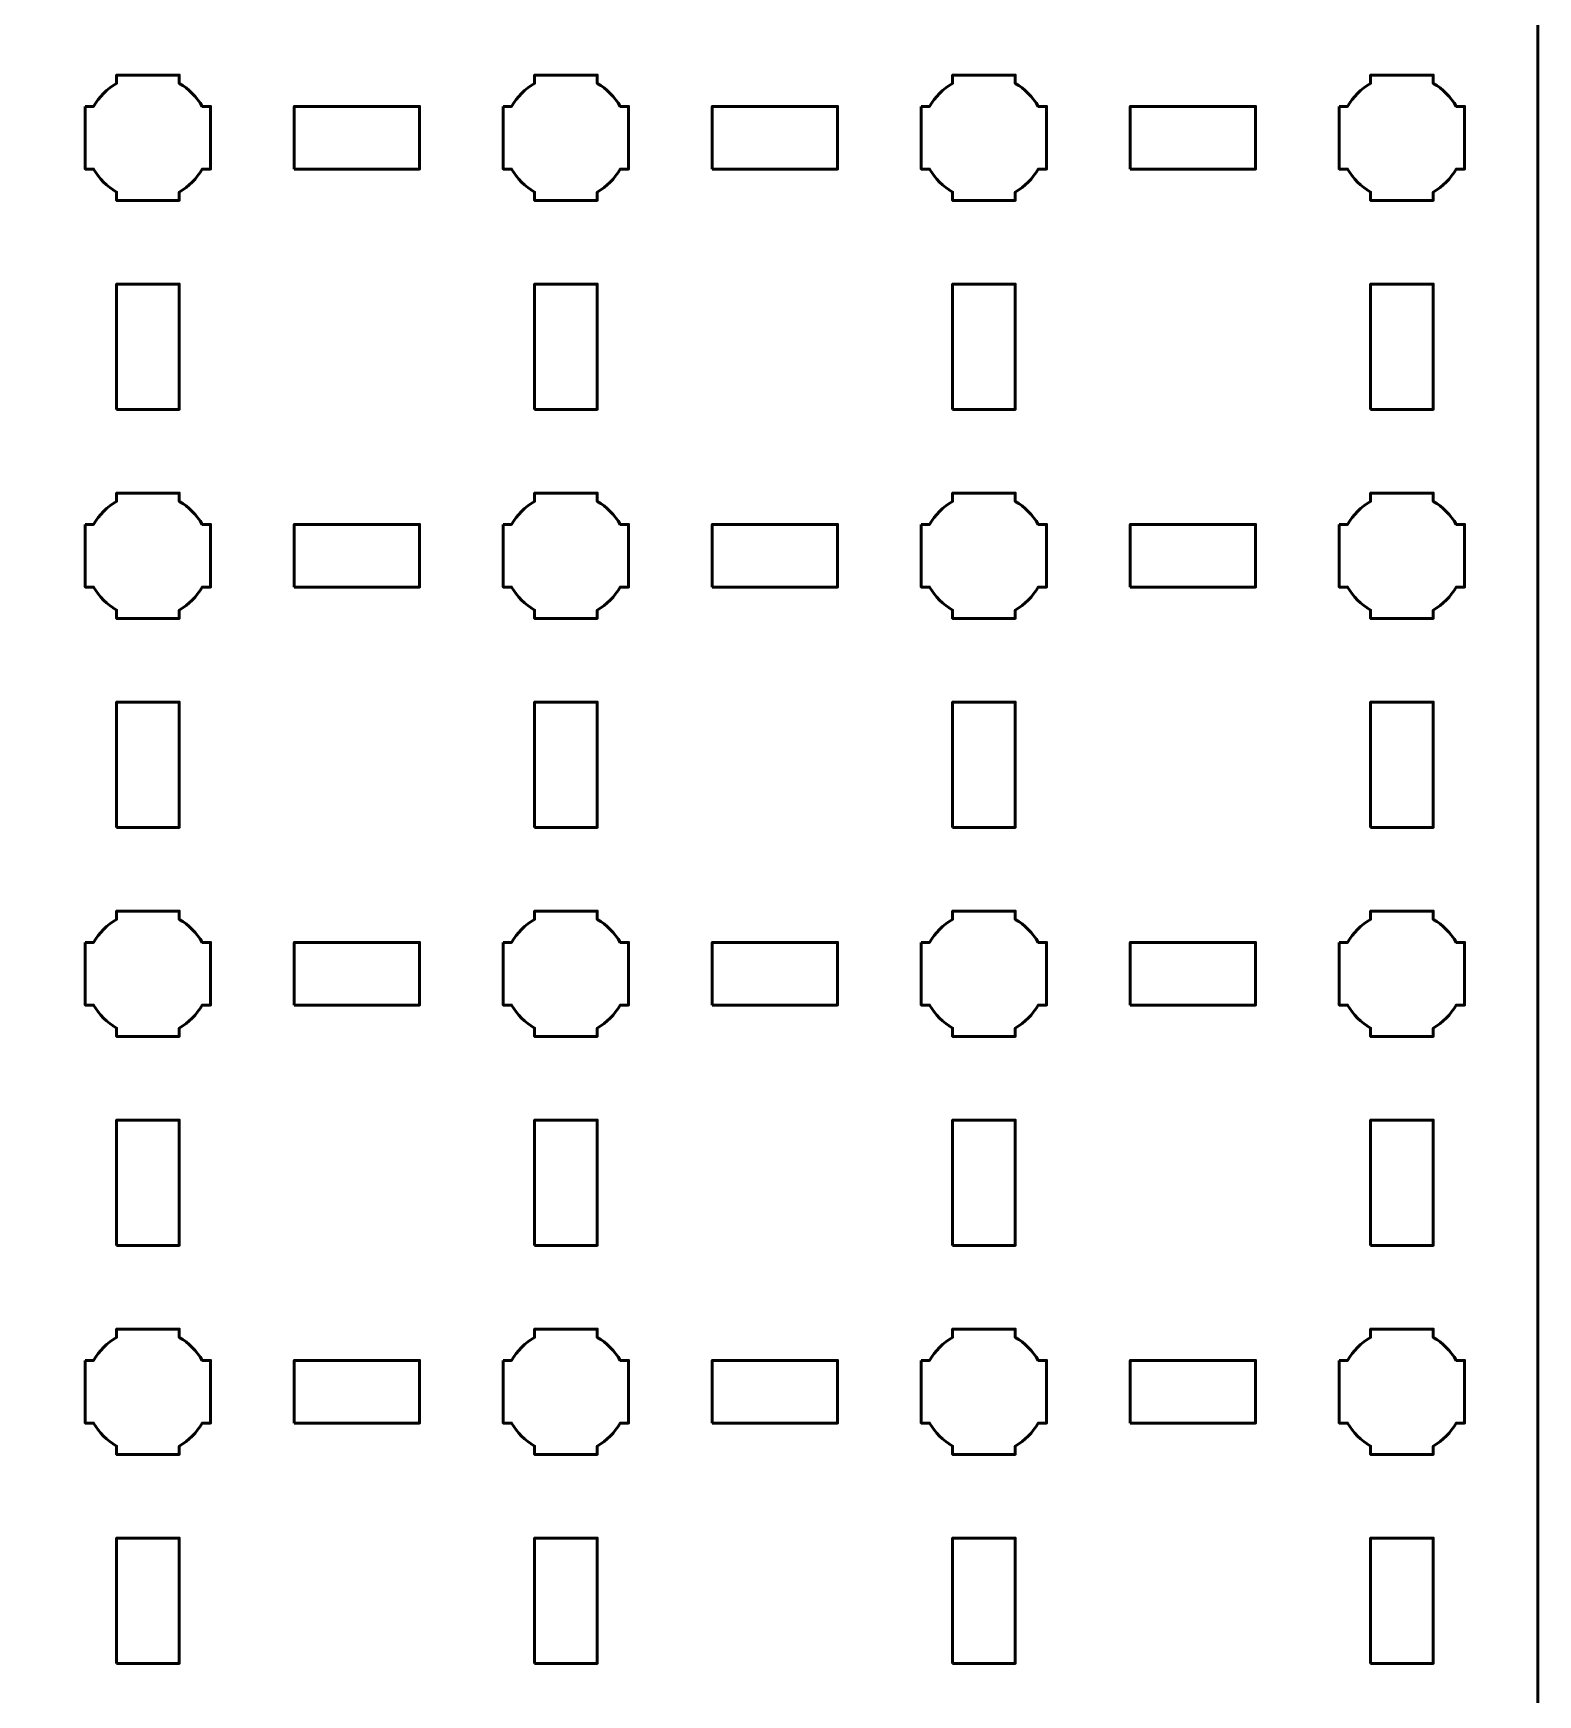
# Model space of a CAD drawing. Header units: centimetres. Extents: x -40.1 to 19.1, y -44.5 to 14.8.
# Drawn here: x 11.95 to 19.15, y -7.3 to 0.65 of the extents above; entities that cross this region are included whole.
import ezdxf

# ---------------------------------------------------------------- set-up
doc = ezdxf.new("R2010")
doc.units = ezdxf.units.CM
doc.header["$MEASUREMENT"] = 0
doc.layers.add('Layer 1', color=7, linetype='Continuous')

msp = doc.modelspace()

# ---------------------------------------------------------------- linework, layer by layer
at = {"layer": 'Layer 1', "lineweight": 53}
for points in [[(13.2, 0), (13.8, 0), (13.8, 0.3), (13.2, 0.3), (13.2, 0)], [(15.2, 0), (15.8, 0), (15.8, 0.3), (15.2, 0.3), (15.2, 0)], [(17.2, 0), (17.8, 0), (17.8, 0.3), (17.2, 0.3), (17.2, 0)], [(12.35, -1.15), (12.65, -1.15), (12.65, -0.55), (12.35, -0.55), (12.35, -1.15)], [(14.35, -1.15), (14.65, -1.15), (14.65, -0.55), (14.35, -0.55), (14.35, -1.15)], [(16.35, -1.15), (16.65, -1.15), (16.65, -0.55), (16.35, -0.55), (16.35, -1.15)], [(18.35, -1.15), (18.65, -1.15), (18.65, -0.55), (18.35, -0.55), (18.35, -1.15)], [(13.2, -2), (13.8, -2), (13.8, -1.7), (13.2, -1.7), (13.2, -2)], [(15.2, -2), (15.8, -2), (15.8, -1.7), (15.2, -1.7), (15.2, -2)], [(17.2, -2), (17.8, -2), (17.8, -1.7), (17.2, -1.7), (17.2, -2)], [(12.35, -3.15), (12.65, -3.15), (12.65, -2.55), (12.35, -2.55), (12.35, -3.15)], [(14.35, -3.15), (14.65, -3.15), (14.65, -2.55), (14.35, -2.55), (14.35, -3.15)], [(16.35, -3.15), (16.65, -3.15), (16.65, -2.55), (16.35, -2.55), (16.35, -3.15)], [(18.35, -3.15), (18.65, -3.15), (18.65, -2.55), (18.35, -2.55), (18.35, -3.15)], [(13.2, -4), (13.8, -4), (13.8, -3.7), (13.2, -3.7), (13.2, -4)], [(15.2, -4), (15.8, -4), (15.8, -3.7), (15.2, -3.7), (15.2, -4)], [(17.2, -4), (17.8, -4), (17.8, -3.7), (17.2, -3.7), (17.2, -4)], [(12.35, -5.15), (12.65, -5.15), (12.65, -4.55), (12.35, -4.55), (12.35, -5.15)], [(14.35, -5.15), (14.65, -5.15), (14.65, -4.55), (14.35, -4.55), (14.35, -5.15)], [(16.35, -5.15), (16.65, -5.15), (16.65, -4.55), (16.35, -4.55), (16.35, -5.15)], [(18.35, -5.15), (18.65, -5.15), (18.65, -4.55), (18.35, -4.55), (18.35, -5.15)], [(13.2, -6), (13.8, -6), (13.8, -5.7), (13.2, -5.7), (13.2, -6)], [(15.2, -6), (15.8, -6), (15.8, -5.7), (15.2, -5.7), (15.2, -6)], [(17.2, -6), (17.8, -6), (17.8, -5.7), (17.2, -5.7), (17.2, -6)], [(12.35, -7.15), (12.65, -7.15), (12.65, -6.55), (12.35, -6.55), (12.35, -7.15)], [(14.35, -7.15), (14.65, -7.15), (14.65, -6.55), (14.35, -6.55), (14.35, -7.15)], [(16.35, -7.15), (16.65, -7.15), (16.65, -6.55), (16.35, -6.55), (16.35, -7.15)], [(18.35, -7.15), (18.65, -7.15), (18.65, -6.55), (18.35, -6.55), (18.35, -7.15)]]:
    msp.add_lwpolyline(points, close=True, dxfattribs=at)
for points, knots in [([(-40.15, -44), (-40.15, -44), (-40.15, 14.3), (-40.15, 14.3), (-40.15, 14.3), (-40.15, 14.57609), (-39.92609, 14.8), (-39.65, 14.8), (-39.65, 14.8), (-39.65, 14.8), (18.65, 14.8), (18.65, 14.8), (18.65, 14.8), (18.92609, 14.8), (19.15, 14.57609), (19.15, 14.3), (19.15, 14.3), (19.15, 14.3), (19.15, -44), (19.15, -44), (19.15, -44), (19.15, -44.27609), (18.92609, -44.5), (18.65, -44.5), (18.65, -44.5), (18.65, -44.5), (-39.65, -44.5), (-39.65, -44.5), (-39.65, -44.5), (-39.92609, -44.5), (-40.15, -44.27609), (-40.15, -44)], [0, 0, 0, 0, 0.125, 0.125, 0.125, 0.125, 0.25, 0.25, 0.25, 0.25, 0.375, 0.375, 0.375, 0.375, 0.5, 0.5, 0.5, 0.5, 0.625, 0.625, 0.625, 0.625, 0.75, 0.75, 0.75, 0.75, 0.875, 0.875, 0.875, 0.875, 1, 1, 1, 1]), ([(12.2, 0.3), (12.2, 0.3), (12.24015, 0.3), (12.24015, 0.3), (12.24015, 0.3), (12.2665, 0.34553), (12.30447, 0.3835), (12.35, 0.40985), (12.35, 0.40985), (12.35, 0.40985), (12.35, 0.45), (12.35, 0.45), (12.35, 0.45), (12.35, 0.45), (12.5, 0.45), (12.5, 0.45), (12.5, 0.45), (12.5, 0.45), (12.65, 0.45), (12.65, 0.45), (12.65, 0.45), (12.65, 0.45), (12.65, 0.40985), (12.65, 0.40985), (12.65, 0.40985), (12.69553, 0.3835), (12.7335, 0.34553), (12.75985, 0.3), (12.75985, 0.3), (12.75985, 0.3), (12.8, 0.3), (12.8, 0.3), (12.8, 0.3), (12.8, 0.3), (12.8, 0.15), (12.8, 0.15), (12.8, 0.15), (12.8, 0.15), (12.8, 0), (12.8, 0), (12.8, 0), (12.8, 0), (12.75985, 0), (12.75985, 0), (12.75985, 0), (12.7335, -0.04553), (12.69553, -0.0835), (12.65, -0.10985), (12.65, -0.10985), (12.65, -0.10985), (12.65, -0.15), (12.65, -0.15), (12.65, -0.15), (12.65, -0.15), (12.5, -0.15), (12.5, -0.15), (12.5, -0.15), (12.5, -0.15), (12.35, -0.15), (12.35, -0.15), (12.35, -0.15), (12.35, -0.15), (12.35, -0.10985), (12.35, -0.10985), (12.35, -0.10985), (12.30447, -0.0835), (12.2665, -0.04553), (12.24015, 0), (12.24015, 0), (12.24015, 0), (12.2, 0), (12.2, 0), (12.2, 0), (12.2, 0), (12.2, 0.15), (12.2, 0.15), (12.2, 0.15), (12.2, 0.15), (12.2, 0.3), (12.2, 0.3)], [0, 0, 0, 0, 0.05, 0.05, 0.05, 0.05, 0.1, 0.1, 0.1, 0.1, 0.15, 0.15, 0.15, 0.15, 0.2, 0.2, 0.2, 0.2, 0.25, 0.25, 0.25, 0.25, 0.3, 0.3, 0.3, 0.3, 0.35, 0.35, 0.35, 0.35, 0.4, 0.4, 0.4, 0.4, 0.45, 0.45, 0.45, 0.45, 0.5, 0.5, 0.5, 0.5, 0.55, 0.55, 0.55, 0.55, 0.6, 0.6, 0.6, 0.6, 0.65, 0.65, 0.65, 0.65, 0.7, 0.7, 0.7, 0.7, 0.75, 0.75, 0.75, 0.75, 0.8, 0.8, 0.8, 0.8, 0.85, 0.85, 0.85, 0.85, 0.9, 0.9, 0.9, 0.9, 0.95, 0.95, 0.95, 0.95, 1, 1, 1, 1]), ([(14.2, 0.3), (14.2, 0.3), (14.24015, 0.3), (14.24015, 0.3), (14.24015, 0.3), (14.2665, 0.34553), (14.30447, 0.3835), (14.35, 0.40985), (14.35, 0.40985), (14.35, 0.40985), (14.35, 0.45), (14.35, 0.45), (14.35, 0.45), (14.35, 0.45), (14.5, 0.45), (14.5, 0.45), (14.5, 0.45), (14.5, 0.45), (14.65, 0.45), (14.65, 0.45), (14.65, 0.45), (14.65, 0.45), (14.65, 0.40985), (14.65, 0.40985), (14.65, 0.40985), (14.69553, 0.3835), (14.7335, 0.34553), (14.75985, 0.3), (14.75985, 0.3), (14.75985, 0.3), (14.8, 0.3), (14.8, 0.3), (14.8, 0.3), (14.8, 0.3), (14.8, 0.15), (14.8, 0.15), (14.8, 0.15), (14.8, 0.15), (14.8, 0), (14.8, 0), (14.8, 0), (14.8, 0), (14.75985, 0), (14.75985, 0), (14.75985, 0), (14.7335, -0.04553), (14.69553, -0.0835), (14.65, -0.10985), (14.65, -0.10985), (14.65, -0.10985), (14.65, -0.15), (14.65, -0.15), (14.65, -0.15), (14.65, -0.15), (14.5, -0.15), (14.5, -0.15), (14.5, -0.15), (14.5, -0.15), (14.35, -0.15), (14.35, -0.15), (14.35, -0.15), (14.35, -0.15), (14.35, -0.10985), (14.35, -0.10985), (14.35, -0.10985), (14.30447, -0.0835), (14.2665, -0.04553), (14.24015, 0), (14.24015, 0), (14.24015, 0), (14.2, 0), (14.2, 0), (14.2, 0), (14.2, 0), (14.2, 0.15), (14.2, 0.15), (14.2, 0.15), (14.2, 0.15), (14.2, 0.3), (14.2, 0.3)], [0, 0, 0, 0, 0.05, 0.05, 0.05, 0.05, 0.1, 0.1, 0.1, 0.1, 0.15, 0.15, 0.15, 0.15, 0.2, 0.2, 0.2, 0.2, 0.25, 0.25, 0.25, 0.25, 0.3, 0.3, 0.3, 0.3, 0.35, 0.35, 0.35, 0.35, 0.4, 0.4, 0.4, 0.4, 0.45, 0.45, 0.45, 0.45, 0.5, 0.5, 0.5, 0.5, 0.55, 0.55, 0.55, 0.55, 0.6, 0.6, 0.6, 0.6, 0.65, 0.65, 0.65, 0.65, 0.7, 0.7, 0.7, 0.7, 0.75, 0.75, 0.75, 0.75, 0.8, 0.8, 0.8, 0.8, 0.85, 0.85, 0.85, 0.85, 0.9, 0.9, 0.9, 0.9, 0.95, 0.95, 0.95, 0.95, 1, 1, 1, 1]), ([(16.2, 0.3), (16.2, 0.3), (16.24015, 0.3), (16.24015, 0.3), (16.24015, 0.3), (16.2665, 0.34553), (16.30447, 0.3835), (16.35, 0.40985), (16.35, 0.40985), (16.35, 0.40985), (16.35, 0.45), (16.35, 0.45), (16.35, 0.45), (16.35, 0.45), (16.5, 0.45), (16.5, 0.45), (16.5, 0.45), (16.5, 0.45), (16.65, 0.45), (16.65, 0.45), (16.65, 0.45), (16.65, 0.45), (16.65, 0.40985), (16.65, 0.40985), (16.65, 0.40985), (16.69553, 0.3835), (16.7335, 0.34553), (16.75985, 0.3), (16.75985, 0.3), (16.75985, 0.3), (16.8, 0.3), (16.8, 0.3), (16.8, 0.3), (16.8, 0.3), (16.8, 0.15), (16.8, 0.15), (16.8, 0.15), (16.8, 0.15), (16.8, 0), (16.8, 0), (16.8, 0), (16.8, 0), (16.75985, 0), (16.75985, 0), (16.75985, 0), (16.7335, -0.04553), (16.69553, -0.0835), (16.65, -0.10985), (16.65, -0.10985), (16.65, -0.10985), (16.65, -0.15), (16.65, -0.15), (16.65, -0.15), (16.65, -0.15), (16.5, -0.15), (16.5, -0.15), (16.5, -0.15), (16.5, -0.15), (16.35, -0.15), (16.35, -0.15), (16.35, -0.15), (16.35, -0.15), (16.35, -0.10985), (16.35, -0.10985), (16.35, -0.10985), (16.30447, -0.0835), (16.2665, -0.04553), (16.24015, 0), (16.24015, 0), (16.24015, 0), (16.2, 0), (16.2, 0), (16.2, 0), (16.2, 0), (16.2, 0.15), (16.2, 0.15), (16.2, 0.15), (16.2, 0.15), (16.2, 0.3), (16.2, 0.3)], [0, 0, 0, 0, 0.05, 0.05, 0.05, 0.05, 0.1, 0.1, 0.1, 0.1, 0.15, 0.15, 0.15, 0.15, 0.2, 0.2, 0.2, 0.2, 0.25, 0.25, 0.25, 0.25, 0.3, 0.3, 0.3, 0.3, 0.35, 0.35, 0.35, 0.35, 0.4, 0.4, 0.4, 0.4, 0.45, 0.45, 0.45, 0.45, 0.5, 0.5, 0.5, 0.5, 0.55, 0.55, 0.55, 0.55, 0.6, 0.6, 0.6, 0.6, 0.65, 0.65, 0.65, 0.65, 0.7, 0.7, 0.7, 0.7, 0.75, 0.75, 0.75, 0.75, 0.8, 0.8, 0.8, 0.8, 0.85, 0.85, 0.85, 0.85, 0.9, 0.9, 0.9, 0.9, 0.95, 0.95, 0.95, 0.95, 1, 1, 1, 1]), ([(18.2, 0.3), (18.2, 0.3), (18.24015, 0.3), (18.24015, 0.3), (18.24015, 0.3), (18.2665, 0.34553), (18.30447, 0.3835), (18.35, 0.40985), (18.35, 0.40985), (18.35, 0.40985), (18.35, 0.45), (18.35, 0.45), (18.35, 0.45), (18.35, 0.45), (18.5, 0.45), (18.5, 0.45), (18.5, 0.45), (18.5, 0.45), (18.65, 0.45), (18.65, 0.45), (18.65, 0.45), (18.65, 0.45), (18.65, 0.40985), (18.65, 0.40985), (18.65, 0.40985), (18.69553, 0.3835), (18.7335, 0.34553), (18.75985, 0.3), (18.75985, 0.3), (18.75985, 0.3), (18.8, 0.3), (18.8, 0.3), (18.8, 0.3), (18.8, 0.3), (18.8, 0.15), (18.8, 0.15), (18.8, 0.15), (18.8, 0.15), (18.8, 0), (18.8, 0), (18.8, 0), (18.8, 0), (18.75985, 0), (18.75985, 0), (18.75985, 0), (18.7335, -0.04553), (18.69553, -0.0835), (18.65, -0.10985), (18.65, -0.10985), (18.65, -0.10985), (18.65, -0.15), (18.65, -0.15), (18.65, -0.15), (18.65, -0.15), (18.5, -0.15), (18.5, -0.15), (18.5, -0.15), (18.5, -0.15), (18.35, -0.15), (18.35, -0.15), (18.35, -0.15), (18.35, -0.15), (18.35, -0.10985), (18.35, -0.10985), (18.35, -0.10985), (18.30447, -0.0835), (18.2665, -0.04553), (18.24015, 0), (18.24015, 0), (18.24015, 0), (18.2, 0), (18.2, 0), (18.2, 0), (18.2, 0), (18.2, 0.15), (18.2, 0.15), (18.2, 0.15), (18.2, 0.15), (18.2, 0.3), (18.2, 0.3)], [0, 0, 0, 0, 0.05, 0.05, 0.05, 0.05, 0.1, 0.1, 0.1, 0.1, 0.15, 0.15, 0.15, 0.15, 0.2, 0.2, 0.2, 0.2, 0.25, 0.25, 0.25, 0.25, 0.3, 0.3, 0.3, 0.3, 0.35, 0.35, 0.35, 0.35, 0.4, 0.4, 0.4, 0.4, 0.45, 0.45, 0.45, 0.45, 0.5, 0.5, 0.5, 0.5, 0.55, 0.55, 0.55, 0.55, 0.6, 0.6, 0.6, 0.6, 0.65, 0.65, 0.65, 0.65, 0.7, 0.7, 0.7, 0.7, 0.75, 0.75, 0.75, 0.75, 0.8, 0.8, 0.8, 0.8, 0.85, 0.85, 0.85, 0.85, 0.9, 0.9, 0.9, 0.9, 0.95, 0.95, 0.95, 0.95, 1, 1, 1, 1]), ([(12.2, -1.7), (12.2, -1.7), (12.24015, -1.7), (12.24015, -1.7), (12.24015, -1.7), (12.2665, -1.65447), (12.30447, -1.6165), (12.35, -1.59015), (12.35, -1.59015), (12.35, -1.59015), (12.35, -1.55), (12.35, -1.55), (12.35, -1.55), (12.35, -1.55), (12.5, -1.55), (12.5, -1.55), (12.5, -1.55), (12.5, -1.55), (12.65, -1.55), (12.65, -1.55), (12.65, -1.55), (12.65, -1.55), (12.65, -1.59015), (12.65, -1.59015), (12.65, -1.59015), (12.69553, -1.6165), (12.7335, -1.65447), (12.75985, -1.7), (12.75985, -1.7), (12.75985, -1.7), (12.8, -1.7), (12.8, -1.7), (12.8, -1.7), (12.8, -1.7), (12.8, -1.85), (12.8, -1.85), (12.8, -1.85), (12.8, -1.85), (12.8, -2), (12.8, -2), (12.8, -2), (12.8, -2), (12.75985, -2), (12.75985, -2), (12.75985, -2), (12.7335, -2.04553), (12.69553, -2.0835), (12.65, -2.10985), (12.65, -2.10985), (12.65, -2.10985), (12.65, -2.15), (12.65, -2.15), (12.65, -2.15), (12.65, -2.15), (12.5, -2.15), (12.5, -2.15), (12.5, -2.15), (12.5, -2.15), (12.35, -2.15), (12.35, -2.15), (12.35, -2.15), (12.35, -2.15), (12.35, -2.10985), (12.35, -2.10985), (12.35, -2.10985), (12.30447, -2.0835), (12.2665, -2.04553), (12.24015, -2), (12.24015, -2), (12.24015, -2), (12.2, -2), (12.2, -2), (12.2, -2), (12.2, -2), (12.2, -1.85), (12.2, -1.85), (12.2, -1.85), (12.2, -1.85), (12.2, -1.7), (12.2, -1.7)], [0, 0, 0, 0, 0.05, 0.05, 0.05, 0.05, 0.1, 0.1, 0.1, 0.1, 0.15, 0.15, 0.15, 0.15, 0.2, 0.2, 0.2, 0.2, 0.25, 0.25, 0.25, 0.25, 0.3, 0.3, 0.3, 0.3, 0.35, 0.35, 0.35, 0.35, 0.4, 0.4, 0.4, 0.4, 0.45, 0.45, 0.45, 0.45, 0.5, 0.5, 0.5, 0.5, 0.55, 0.55, 0.55, 0.55, 0.6, 0.6, 0.6, 0.6, 0.65, 0.65, 0.65, 0.65, 0.7, 0.7, 0.7, 0.7, 0.75, 0.75, 0.75, 0.75, 0.8, 0.8, 0.8, 0.8, 0.85, 0.85, 0.85, 0.85, 0.9, 0.9, 0.9, 0.9, 0.95, 0.95, 0.95, 0.95, 1, 1, 1, 1]), ([(14.2, -1.7), (14.2, -1.7), (14.24015, -1.7), (14.24015, -1.7), (14.24015, -1.7), (14.2665, -1.65447), (14.30447, -1.6165), (14.35, -1.59015), (14.35, -1.59015), (14.35, -1.59015), (14.35, -1.55), (14.35, -1.55), (14.35, -1.55), (14.35, -1.55), (14.5, -1.55), (14.5, -1.55), (14.5, -1.55), (14.5, -1.55), (14.65, -1.55), (14.65, -1.55), (14.65, -1.55), (14.65, -1.55), (14.65, -1.59015), (14.65, -1.59015), (14.65, -1.59015), (14.69553, -1.6165), (14.7335, -1.65447), (14.75985, -1.7), (14.75985, -1.7), (14.75985, -1.7), (14.8, -1.7), (14.8, -1.7), (14.8, -1.7), (14.8, -1.7), (14.8, -1.85), (14.8, -1.85), (14.8, -1.85), (14.8, -1.85), (14.8, -2), (14.8, -2), (14.8, -2), (14.8, -2), (14.75985, -2), (14.75985, -2), (14.75985, -2), (14.7335, -2.04553), (14.69553, -2.0835), (14.65, -2.10985), (14.65, -2.10985), (14.65, -2.10985), (14.65, -2.15), (14.65, -2.15), (14.65, -2.15), (14.65, -2.15), (14.5, -2.15), (14.5, -2.15), (14.5, -2.15), (14.5, -2.15), (14.35, -2.15), (14.35, -2.15), (14.35, -2.15), (14.35, -2.15), (14.35, -2.10985), (14.35, -2.10985), (14.35, -2.10985), (14.30447, -2.0835), (14.2665, -2.04553), (14.24015, -2), (14.24015, -2), (14.24015, -2), (14.2, -2), (14.2, -2), (14.2, -2), (14.2, -2), (14.2, -1.85), (14.2, -1.85), (14.2, -1.85), (14.2, -1.85), (14.2, -1.7), (14.2, -1.7)], [0, 0, 0, 0, 0.05, 0.05, 0.05, 0.05, 0.1, 0.1, 0.1, 0.1, 0.15, 0.15, 0.15, 0.15, 0.2, 0.2, 0.2, 0.2, 0.25, 0.25, 0.25, 0.25, 0.3, 0.3, 0.3, 0.3, 0.35, 0.35, 0.35, 0.35, 0.4, 0.4, 0.4, 0.4, 0.45, 0.45, 0.45, 0.45, 0.5, 0.5, 0.5, 0.5, 0.55, 0.55, 0.55, 0.55, 0.6, 0.6, 0.6, 0.6, 0.65, 0.65, 0.65, 0.65, 0.7, 0.7, 0.7, 0.7, 0.75, 0.75, 0.75, 0.75, 0.8, 0.8, 0.8, 0.8, 0.85, 0.85, 0.85, 0.85, 0.9, 0.9, 0.9, 0.9, 0.95, 0.95, 0.95, 0.95, 1, 1, 1, 1]), ([(16.2, -1.7), (16.2, -1.7), (16.24015, -1.7), (16.24015, -1.7), (16.24015, -1.7), (16.2665, -1.65447), (16.30447, -1.6165), (16.35, -1.59015), (16.35, -1.59015), (16.35, -1.59015), (16.35, -1.55), (16.35, -1.55), (16.35, -1.55), (16.35, -1.55), (16.5, -1.55), (16.5, -1.55), (16.5, -1.55), (16.5, -1.55), (16.65, -1.55), (16.65, -1.55), (16.65, -1.55), (16.65, -1.55), (16.65, -1.59015), (16.65, -1.59015), (16.65, -1.59015), (16.69553, -1.6165), (16.7335, -1.65447), (16.75985, -1.7), (16.75985, -1.7), (16.75985, -1.7), (16.8, -1.7), (16.8, -1.7), (16.8, -1.7), (16.8, -1.7), (16.8, -1.85), (16.8, -1.85), (16.8, -1.85), (16.8, -1.85), (16.8, -2), (16.8, -2), (16.8, -2), (16.8, -2), (16.75985, -2), (16.75985, -2), (16.75985, -2), (16.7335, -2.04553), (16.69553, -2.0835), (16.65, -2.10985), (16.65, -2.10985), (16.65, -2.10985), (16.65, -2.15), (16.65, -2.15), (16.65, -2.15), (16.65, -2.15), (16.5, -2.15), (16.5, -2.15), (16.5, -2.15), (16.5, -2.15), (16.35, -2.15), (16.35, -2.15), (16.35, -2.15), (16.35, -2.15), (16.35, -2.10985), (16.35, -2.10985), (16.35, -2.10985), (16.30447, -2.0835), (16.2665, -2.04553), (16.24015, -2), (16.24015, -2), (16.24015, -2), (16.2, -2), (16.2, -2), (16.2, -2), (16.2, -2), (16.2, -1.85), (16.2, -1.85), (16.2, -1.85), (16.2, -1.85), (16.2, -1.7), (16.2, -1.7)], [0, 0, 0, 0, 0.05, 0.05, 0.05, 0.05, 0.1, 0.1, 0.1, 0.1, 0.15, 0.15, 0.15, 0.15, 0.2, 0.2, 0.2, 0.2, 0.25, 0.25, 0.25, 0.25, 0.3, 0.3, 0.3, 0.3, 0.35, 0.35, 0.35, 0.35, 0.4, 0.4, 0.4, 0.4, 0.45, 0.45, 0.45, 0.45, 0.5, 0.5, 0.5, 0.5, 0.55, 0.55, 0.55, 0.55, 0.6, 0.6, 0.6, 0.6, 0.65, 0.65, 0.65, 0.65, 0.7, 0.7, 0.7, 0.7, 0.75, 0.75, 0.75, 0.75, 0.8, 0.8, 0.8, 0.8, 0.85, 0.85, 0.85, 0.85, 0.9, 0.9, 0.9, 0.9, 0.95, 0.95, 0.95, 0.95, 1, 1, 1, 1]), ([(18.2, -1.7), (18.2, -1.7), (18.24015, -1.7), (18.24015, -1.7), (18.24015, -1.7), (18.2665, -1.65447), (18.30447, -1.6165), (18.35, -1.59015), (18.35, -1.59015), (18.35, -1.59015), (18.35, -1.55), (18.35, -1.55), (18.35, -1.55), (18.35, -1.55), (18.5, -1.55), (18.5, -1.55), (18.5, -1.55), (18.5, -1.55), (18.65, -1.55), (18.65, -1.55), (18.65, -1.55), (18.65, -1.55), (18.65, -1.59015), (18.65, -1.59015), (18.65, -1.59015), (18.69553, -1.6165), (18.7335, -1.65447), (18.75985, -1.7), (18.75985, -1.7), (18.75985, -1.7), (18.8, -1.7), (18.8, -1.7), (18.8, -1.7), (18.8, -1.7), (18.8, -1.85), (18.8, -1.85), (18.8, -1.85), (18.8, -1.85), (18.8, -2), (18.8, -2), (18.8, -2), (18.8, -2), (18.75985, -2), (18.75985, -2), (18.75985, -2), (18.7335, -2.04553), (18.69553, -2.0835), (18.65, -2.10985), (18.65, -2.10985), (18.65, -2.10985), (18.65, -2.15), (18.65, -2.15), (18.65, -2.15), (18.65, -2.15), (18.5, -2.15), (18.5, -2.15), (18.5, -2.15), (18.5, -2.15), (18.35, -2.15), (18.35, -2.15), (18.35, -2.15), (18.35, -2.15), (18.35, -2.10985), (18.35, -2.10985), (18.35, -2.10985), (18.30447, -2.0835), (18.2665, -2.04553), (18.24015, -2), (18.24015, -2), (18.24015, -2), (18.2, -2), (18.2, -2), (18.2, -2), (18.2, -2), (18.2, -1.85), (18.2, -1.85), (18.2, -1.85), (18.2, -1.85), (18.2, -1.7), (18.2, -1.7)], [0, 0, 0, 0, 0.05, 0.05, 0.05, 0.05, 0.1, 0.1, 0.1, 0.1, 0.15, 0.15, 0.15, 0.15, 0.2, 0.2, 0.2, 0.2, 0.25, 0.25, 0.25, 0.25, 0.3, 0.3, 0.3, 0.3, 0.35, 0.35, 0.35, 0.35, 0.4, 0.4, 0.4, 0.4, 0.45, 0.45, 0.45, 0.45, 0.5, 0.5, 0.5, 0.5, 0.55, 0.55, 0.55, 0.55, 0.6, 0.6, 0.6, 0.6, 0.65, 0.65, 0.65, 0.65, 0.7, 0.7, 0.7, 0.7, 0.75, 0.75, 0.75, 0.75, 0.8, 0.8, 0.8, 0.8, 0.85, 0.85, 0.85, 0.85, 0.9, 0.9, 0.9, 0.9, 0.95, 0.95, 0.95, 0.95, 1, 1, 1, 1]), ([(12.2, -3.7), (12.2, -3.7), (12.24015, -3.7), (12.24015, -3.7), (12.24015, -3.7), (12.2665, -3.65447), (12.30447, -3.6165), (12.35, -3.59015), (12.35, -3.59015), (12.35, -3.59015), (12.35, -3.55), (12.35, -3.55), (12.35, -3.55), (12.35, -3.55), (12.5, -3.55), (12.5, -3.55), (12.5, -3.55), (12.5, -3.55), (12.65, -3.55), (12.65, -3.55), (12.65, -3.55), (12.65, -3.55), (12.65, -3.59015), (12.65, -3.59015), (12.65, -3.59015), (12.69553, -3.6165), (12.7335, -3.65447), (12.75985, -3.7), (12.75985, -3.7), (12.75985, -3.7), (12.8, -3.7), (12.8, -3.7), (12.8, -3.7), (12.8, -3.7), (12.8, -3.85), (12.8, -3.85), (12.8, -3.85), (12.8, -3.85), (12.8, -4), (12.8, -4), (12.8, -4), (12.8, -4), (12.75985, -4), (12.75985, -4), (12.75985, -4), (12.7335, -4.04553), (12.69553, -4.0835), (12.65, -4.10985), (12.65, -4.10985), (12.65, -4.10985), (12.65, -4.15), (12.65, -4.15), (12.65, -4.15), (12.65, -4.15), (12.5, -4.15), (12.5, -4.15), (12.5, -4.15), (12.5, -4.15), (12.35, -4.15), (12.35, -4.15), (12.35, -4.15), (12.35, -4.15), (12.35, -4.10985), (12.35, -4.10985), (12.35, -4.10985), (12.30447, -4.0835), (12.2665, -4.04553), (12.24015, -4), (12.24015, -4), (12.24015, -4), (12.2, -4), (12.2, -4), (12.2, -4), (12.2, -4), (12.2, -3.85), (12.2, -3.85), (12.2, -3.85), (12.2, -3.85), (12.2, -3.7), (12.2, -3.7)], [0, 0, 0, 0, 0.05, 0.05, 0.05, 0.05, 0.1, 0.1, 0.1, 0.1, 0.15, 0.15, 0.15, 0.15, 0.2, 0.2, 0.2, 0.2, 0.25, 0.25, 0.25, 0.25, 0.3, 0.3, 0.3, 0.3, 0.35, 0.35, 0.35, 0.35, 0.4, 0.4, 0.4, 0.4, 0.45, 0.45, 0.45, 0.45, 0.5, 0.5, 0.5, 0.5, 0.55, 0.55, 0.55, 0.55, 0.6, 0.6, 0.6, 0.6, 0.65, 0.65, 0.65, 0.65, 0.7, 0.7, 0.7, 0.7, 0.75, 0.75, 0.75, 0.75, 0.8, 0.8, 0.8, 0.8, 0.85, 0.85, 0.85, 0.85, 0.9, 0.9, 0.9, 0.9, 0.95, 0.95, 0.95, 0.95, 1, 1, 1, 1]), ([(14.2, -3.7), (14.2, -3.7), (14.24015, -3.7), (14.24015, -3.7), (14.24015, -3.7), (14.2665, -3.65447), (14.30447, -3.6165), (14.35, -3.59015), (14.35, -3.59015), (14.35, -3.59015), (14.35, -3.55), (14.35, -3.55), (14.35, -3.55), (14.35, -3.55), (14.5, -3.55), (14.5, -3.55), (14.5, -3.55), (14.5, -3.55), (14.65, -3.55), (14.65, -3.55), (14.65, -3.55), (14.65, -3.55), (14.65, -3.59015), (14.65, -3.59015), (14.65, -3.59015), (14.69553, -3.6165), (14.7335, -3.65447), (14.75985, -3.7), (14.75985, -3.7), (14.75985, -3.7), (14.8, -3.7), (14.8, -3.7), (14.8, -3.7), (14.8, -3.7), (14.8, -3.85), (14.8, -3.85), (14.8, -3.85), (14.8, -3.85), (14.8, -4), (14.8, -4), (14.8, -4), (14.8, -4), (14.75985, -4), (14.75985, -4), (14.75985, -4), (14.7335, -4.04553), (14.69553, -4.0835), (14.65, -4.10985), (14.65, -4.10985), (14.65, -4.10985), (14.65, -4.15), (14.65, -4.15), (14.65, -4.15), (14.65, -4.15), (14.5, -4.15), (14.5, -4.15), (14.5, -4.15), (14.5, -4.15), (14.35, -4.15), (14.35, -4.15), (14.35, -4.15), (14.35, -4.15), (14.35, -4.10985), (14.35, -4.10985), (14.35, -4.10985), (14.30447, -4.0835), (14.2665, -4.04553), (14.24015, -4), (14.24015, -4), (14.24015, -4), (14.2, -4), (14.2, -4), (14.2, -4), (14.2, -4), (14.2, -3.85), (14.2, -3.85), (14.2, -3.85), (14.2, -3.85), (14.2, -3.7), (14.2, -3.7)], [0, 0, 0, 0, 0.05, 0.05, 0.05, 0.05, 0.1, 0.1, 0.1, 0.1, 0.15, 0.15, 0.15, 0.15, 0.2, 0.2, 0.2, 0.2, 0.25, 0.25, 0.25, 0.25, 0.3, 0.3, 0.3, 0.3, 0.35, 0.35, 0.35, 0.35, 0.4, 0.4, 0.4, 0.4, 0.45, 0.45, 0.45, 0.45, 0.5, 0.5, 0.5, 0.5, 0.55, 0.55, 0.55, 0.55, 0.6, 0.6, 0.6, 0.6, 0.65, 0.65, 0.65, 0.65, 0.7, 0.7, 0.7, 0.7, 0.75, 0.75, 0.75, 0.75, 0.8, 0.8, 0.8, 0.8, 0.85, 0.85, 0.85, 0.85, 0.9, 0.9, 0.9, 0.9, 0.95, 0.95, 0.95, 0.95, 1, 1, 1, 1]), ([(16.2, -3.7), (16.2, -3.7), (16.24015, -3.7), (16.24015, -3.7), (16.24015, -3.7), (16.2665, -3.65447), (16.30447, -3.6165), (16.35, -3.59015), (16.35, -3.59015), (16.35, -3.59015), (16.35, -3.55), (16.35, -3.55), (16.35, -3.55), (16.35, -3.55), (16.5, -3.55), (16.5, -3.55), (16.5, -3.55), (16.5, -3.55), (16.65, -3.55), (16.65, -3.55), (16.65, -3.55), (16.65, -3.55), (16.65, -3.59015), (16.65, -3.59015), (16.65, -3.59015), (16.69553, -3.6165), (16.7335, -3.65447), (16.75985, -3.7), (16.75985, -3.7), (16.75985, -3.7), (16.8, -3.7), (16.8, -3.7), (16.8, -3.7), (16.8, -3.7), (16.8, -3.85), (16.8, -3.85), (16.8, -3.85), (16.8, -3.85), (16.8, -4), (16.8, -4), (16.8, -4), (16.8, -4), (16.75985, -4), (16.75985, -4), (16.75985, -4), (16.7335, -4.04553), (16.69553, -4.0835), (16.65, -4.10985), (16.65, -4.10985), (16.65, -4.10985), (16.65, -4.15), (16.65, -4.15), (16.65, -4.15), (16.65, -4.15), (16.5, -4.15), (16.5, -4.15), (16.5, -4.15), (16.5, -4.15), (16.35, -4.15), (16.35, -4.15), (16.35, -4.15), (16.35, -4.15), (16.35, -4.10985), (16.35, -4.10985), (16.35, -4.10985), (16.30447, -4.0835), (16.2665, -4.04553), (16.24015, -4), (16.24015, -4), (16.24015, -4), (16.2, -4), (16.2, -4), (16.2, -4), (16.2, -4), (16.2, -3.85), (16.2, -3.85), (16.2, -3.85), (16.2, -3.85), (16.2, -3.7), (16.2, -3.7)], [0, 0, 0, 0, 0.05, 0.05, 0.05, 0.05, 0.1, 0.1, 0.1, 0.1, 0.15, 0.15, 0.15, 0.15, 0.2, 0.2, 0.2, 0.2, 0.25, 0.25, 0.25, 0.25, 0.3, 0.3, 0.3, 0.3, 0.35, 0.35, 0.35, 0.35, 0.4, 0.4, 0.4, 0.4, 0.45, 0.45, 0.45, 0.45, 0.5, 0.5, 0.5, 0.5, 0.55, 0.55, 0.55, 0.55, 0.6, 0.6, 0.6, 0.6, 0.65, 0.65, 0.65, 0.65, 0.7, 0.7, 0.7, 0.7, 0.75, 0.75, 0.75, 0.75, 0.8, 0.8, 0.8, 0.8, 0.85, 0.85, 0.85, 0.85, 0.9, 0.9, 0.9, 0.9, 0.95, 0.95, 0.95, 0.95, 1, 1, 1, 1]), ([(18.2, -3.7), (18.2, -3.7), (18.24015, -3.7), (18.24015, -3.7), (18.24015, -3.7), (18.2665, -3.65447), (18.30447, -3.6165), (18.35, -3.59015), (18.35, -3.59015), (18.35, -3.59015), (18.35, -3.55), (18.35, -3.55), (18.35, -3.55), (18.35, -3.55), (18.5, -3.55), (18.5, -3.55), (18.5, -3.55), (18.5, -3.55), (18.65, -3.55), (18.65, -3.55), (18.65, -3.55), (18.65, -3.55), (18.65, -3.59015), (18.65, -3.59015), (18.65, -3.59015), (18.69553, -3.6165), (18.7335, -3.65447), (18.75985, -3.7), (18.75985, -3.7), (18.75985, -3.7), (18.8, -3.7), (18.8, -3.7), (18.8, -3.7), (18.8, -3.7), (18.8, -3.85), (18.8, -3.85), (18.8, -3.85), (18.8, -3.85), (18.8, -4), (18.8, -4), (18.8, -4), (18.8, -4), (18.75985, -4), (18.75985, -4), (18.75985, -4), (18.7335, -4.04553), (18.69553, -4.0835), (18.65, -4.10985), (18.65, -4.10985), (18.65, -4.10985), (18.65, -4.15), (18.65, -4.15), (18.65, -4.15), (18.65, -4.15), (18.5, -4.15), (18.5, -4.15), (18.5, -4.15), (18.5, -4.15), (18.35, -4.15), (18.35, -4.15), (18.35, -4.15), (18.35, -4.15), (18.35, -4.10985), (18.35, -4.10985), (18.35, -4.10985), (18.30447, -4.0835), (18.2665, -4.04553), (18.24015, -4), (18.24015, -4), (18.24015, -4), (18.2, -4), (18.2, -4), (18.2, -4), (18.2, -4), (18.2, -3.85), (18.2, -3.85), (18.2, -3.85), (18.2, -3.85), (18.2, -3.7), (18.2, -3.7)], [0, 0, 0, 0, 0.05, 0.05, 0.05, 0.05, 0.1, 0.1, 0.1, 0.1, 0.15, 0.15, 0.15, 0.15, 0.2, 0.2, 0.2, 0.2, 0.25, 0.25, 0.25, 0.25, 0.3, 0.3, 0.3, 0.3, 0.35, 0.35, 0.35, 0.35, 0.4, 0.4, 0.4, 0.4, 0.45, 0.45, 0.45, 0.45, 0.5, 0.5, 0.5, 0.5, 0.55, 0.55, 0.55, 0.55, 0.6, 0.6, 0.6, 0.6, 0.65, 0.65, 0.65, 0.65, 0.7, 0.7, 0.7, 0.7, 0.75, 0.75, 0.75, 0.75, 0.8, 0.8, 0.8, 0.8, 0.85, 0.85, 0.85, 0.85, 0.9, 0.9, 0.9, 0.9, 0.95, 0.95, 0.95, 0.95, 1, 1, 1, 1]), ([(12.2, -5.7), (12.2, -5.7), (12.24015, -5.7), (12.24015, -5.7), (12.24015, -5.7), (12.2665, -5.65447), (12.30447, -5.6165), (12.35, -5.59015), (12.35, -5.59015), (12.35, -5.59015), (12.35, -5.55), (12.35, -5.55), (12.35, -5.55), (12.35, -5.55), (12.5, -5.55), (12.5, -5.55), (12.5, -5.55), (12.5, -5.55), (12.65, -5.55), (12.65, -5.55), (12.65, -5.55), (12.65, -5.55), (12.65, -5.59015), (12.65, -5.59015), (12.65, -5.59015), (12.69553, -5.6165), (12.7335, -5.65447), (12.75985, -5.7), (12.75985, -5.7), (12.75985, -5.7), (12.8, -5.7), (12.8, -5.7), (12.8, -5.7), (12.8, -5.7), (12.8, -5.85), (12.8, -5.85), (12.8, -5.85), (12.8, -5.85), (12.8, -6), (12.8, -6), (12.8, -6), (12.8, -6), (12.75985, -6), (12.75985, -6), (12.75985, -6), (12.7335, -6.04553), (12.69553, -6.0835), (12.65, -6.10985), (12.65, -6.10985), (12.65, -6.10985), (12.65, -6.15), (12.65, -6.15), (12.65, -6.15), (12.65, -6.15), (12.5, -6.15), (12.5, -6.15), (12.5, -6.15), (12.5, -6.15), (12.35, -6.15), (12.35, -6.15), (12.35, -6.15), (12.35, -6.15), (12.35, -6.10985), (12.35, -6.10985), (12.35, -6.10985), (12.30447, -6.0835), (12.2665, -6.04553), (12.24015, -6), (12.24015, -6), (12.24015, -6), (12.2, -6), (12.2, -6), (12.2, -6), (12.2, -6), (12.2, -5.85), (12.2, -5.85), (12.2, -5.85), (12.2, -5.85), (12.2, -5.7), (12.2, -5.7)], [0, 0, 0, 0, 0.05, 0.05, 0.05, 0.05, 0.1, 0.1, 0.1, 0.1, 0.15, 0.15, 0.15, 0.15, 0.2, 0.2, 0.2, 0.2, 0.25, 0.25, 0.25, 0.25, 0.3, 0.3, 0.3, 0.3, 0.35, 0.35, 0.35, 0.35, 0.4, 0.4, 0.4, 0.4, 0.45, 0.45, 0.45, 0.45, 0.5, 0.5, 0.5, 0.5, 0.55, 0.55, 0.55, 0.55, 0.6, 0.6, 0.6, 0.6, 0.65, 0.65, 0.65, 0.65, 0.7, 0.7, 0.7, 0.7, 0.75, 0.75, 0.75, 0.75, 0.8, 0.8, 0.8, 0.8, 0.85, 0.85, 0.85, 0.85, 0.9, 0.9, 0.9, 0.9, 0.95, 0.95, 0.95, 0.95, 1, 1, 1, 1]), ([(14.2, -5.7), (14.2, -5.7), (14.24015, -5.7), (14.24015, -5.7), (14.24015, -5.7), (14.2665, -5.65447), (14.30447, -5.6165), (14.35, -5.59015), (14.35, -5.59015), (14.35, -5.59015), (14.35, -5.55), (14.35, -5.55), (14.35, -5.55), (14.35, -5.55), (14.5, -5.55), (14.5, -5.55), (14.5, -5.55), (14.5, -5.55), (14.65, -5.55), (14.65, -5.55), (14.65, -5.55), (14.65, -5.55), (14.65, -5.59015), (14.65, -5.59015), (14.65, -5.59015), (14.69553, -5.6165), (14.7335, -5.65447), (14.75985, -5.7), (14.75985, -5.7), (14.75985, -5.7), (14.8, -5.7), (14.8, -5.7), (14.8, -5.7), (14.8, -5.7), (14.8, -5.85), (14.8, -5.85), (14.8, -5.85), (14.8, -5.85), (14.8, -6), (14.8, -6), (14.8, -6), (14.8, -6), (14.75985, -6), (14.75985, -6), (14.75985, -6), (14.7335, -6.04553), (14.69553, -6.0835), (14.65, -6.10985), (14.65, -6.10985), (14.65, -6.10985), (14.65, -6.15), (14.65, -6.15), (14.65, -6.15), (14.65, -6.15), (14.5, -6.15), (14.5, -6.15), (14.5, -6.15), (14.5, -6.15), (14.35, -6.15), (14.35, -6.15), (14.35, -6.15), (14.35, -6.15), (14.35, -6.10985), (14.35, -6.10985), (14.35, -6.10985), (14.30447, -6.0835), (14.2665, -6.04553), (14.24015, -6), (14.24015, -6), (14.24015, -6), (14.2, -6), (14.2, -6), (14.2, -6), (14.2, -6), (14.2, -5.85), (14.2, -5.85), (14.2, -5.85), (14.2, -5.85), (14.2, -5.7), (14.2, -5.7)], [0, 0, 0, 0, 0.05, 0.05, 0.05, 0.05, 0.1, 0.1, 0.1, 0.1, 0.15, 0.15, 0.15, 0.15, 0.2, 0.2, 0.2, 0.2, 0.25, 0.25, 0.25, 0.25, 0.3, 0.3, 0.3, 0.3, 0.35, 0.35, 0.35, 0.35, 0.4, 0.4, 0.4, 0.4, 0.45, 0.45, 0.45, 0.45, 0.5, 0.5, 0.5, 0.5, 0.55, 0.55, 0.55, 0.55, 0.6, 0.6, 0.6, 0.6, 0.65, 0.65, 0.65, 0.65, 0.7, 0.7, 0.7, 0.7, 0.75, 0.75, 0.75, 0.75, 0.8, 0.8, 0.8, 0.8, 0.85, 0.85, 0.85, 0.85, 0.9, 0.9, 0.9, 0.9, 0.95, 0.95, 0.95, 0.95, 1, 1, 1, 1]), ([(16.2, -5.7), (16.2, -5.7), (16.24015, -5.7), (16.24015, -5.7), (16.24015, -5.7), (16.2665, -5.65447), (16.30447, -5.6165), (16.35, -5.59015), (16.35, -5.59015), (16.35, -5.59015), (16.35, -5.55), (16.35, -5.55), (16.35, -5.55), (16.35, -5.55), (16.5, -5.55), (16.5, -5.55), (16.5, -5.55), (16.5, -5.55), (16.65, -5.55), (16.65, -5.55), (16.65, -5.55), (16.65, -5.55), (16.65, -5.59015), (16.65, -5.59015), (16.65, -5.59015), (16.69553, -5.6165), (16.7335, -5.65447), (16.75985, -5.7), (16.75985, -5.7), (16.75985, -5.7), (16.8, -5.7), (16.8, -5.7), (16.8, -5.7), (16.8, -5.7), (16.8, -5.85), (16.8, -5.85), (16.8, -5.85), (16.8, -5.85), (16.8, -6), (16.8, -6), (16.8, -6), (16.8, -6), (16.75985, -6), (16.75985, -6), (16.75985, -6), (16.7335, -6.04553), (16.69553, -6.0835), (16.65, -6.10985), (16.65, -6.10985), (16.65, -6.10985), (16.65, -6.15), (16.65, -6.15), (16.65, -6.15), (16.65, -6.15), (16.5, -6.15), (16.5, -6.15), (16.5, -6.15), (16.5, -6.15), (16.35, -6.15), (16.35, -6.15), (16.35, -6.15), (16.35, -6.15), (16.35, -6.10985), (16.35, -6.10985), (16.35, -6.10985), (16.30447, -6.0835), (16.2665, -6.04553), (16.24015, -6), (16.24015, -6), (16.24015, -6), (16.2, -6), (16.2, -6), (16.2, -6), (16.2, -6), (16.2, -5.85), (16.2, -5.85), (16.2, -5.85), (16.2, -5.85), (16.2, -5.7), (16.2, -5.7)], [0, 0, 0, 0, 0.05, 0.05, 0.05, 0.05, 0.1, 0.1, 0.1, 0.1, 0.15, 0.15, 0.15, 0.15, 0.2, 0.2, 0.2, 0.2, 0.25, 0.25, 0.25, 0.25, 0.3, 0.3, 0.3, 0.3, 0.35, 0.35, 0.35, 0.35, 0.4, 0.4, 0.4, 0.4, 0.45, 0.45, 0.45, 0.45, 0.5, 0.5, 0.5, 0.5, 0.55, 0.55, 0.55, 0.55, 0.6, 0.6, 0.6, 0.6, 0.65, 0.65, 0.65, 0.65, 0.7, 0.7, 0.7, 0.7, 0.75, 0.75, 0.75, 0.75, 0.8, 0.8, 0.8, 0.8, 0.85, 0.85, 0.85, 0.85, 0.9, 0.9, 0.9, 0.9, 0.95, 0.95, 0.95, 0.95, 1, 1, 1, 1]), ([(18.2, -5.7), (18.2, -5.7), (18.24015, -5.7), (18.24015, -5.7), (18.24015, -5.7), (18.2665, -5.65447), (18.30447, -5.6165), (18.35, -5.59015), (18.35, -5.59015), (18.35, -5.59015), (18.35, -5.55), (18.35, -5.55), (18.35, -5.55), (18.35, -5.55), (18.5, -5.55), (18.5, -5.55), (18.5, -5.55), (18.5, -5.55), (18.65, -5.55), (18.65, -5.55), (18.65, -5.55), (18.65, -5.55), (18.65, -5.59015), (18.65, -5.59015), (18.65, -5.59015), (18.69553, -5.6165), (18.7335, -5.65447), (18.75985, -5.7), (18.75985, -5.7), (18.75985, -5.7), (18.8, -5.7), (18.8, -5.7), (18.8, -5.7), (18.8, -5.7), (18.8, -5.85), (18.8, -5.85), (18.8, -5.85), (18.8, -5.85), (18.8, -6), (18.8, -6), (18.8, -6), (18.8, -6), (18.75985, -6), (18.75985, -6), (18.75985, -6), (18.7335, -6.04553), (18.69553, -6.0835), (18.65, -6.10985), (18.65, -6.10985), (18.65, -6.10985), (18.65, -6.15), (18.65, -6.15), (18.65, -6.15), (18.65, -6.15), (18.5, -6.15), (18.5, -6.15), (18.5, -6.15), (18.5, -6.15), (18.35, -6.15), (18.35, -6.15), (18.35, -6.15), (18.35, -6.15), (18.35, -6.10985), (18.35, -6.10985), (18.35, -6.10985), (18.30447, -6.0835), (18.2665, -6.04553), (18.24015, -6), (18.24015, -6), (18.24015, -6), (18.2, -6), (18.2, -6), (18.2, -6), (18.2, -6), (18.2, -5.85), (18.2, -5.85), (18.2, -5.85), (18.2, -5.85), (18.2, -5.7), (18.2, -5.7)], [0, 0, 0, 0, 0.05, 0.05, 0.05, 0.05, 0.1, 0.1, 0.1, 0.1, 0.15, 0.15, 0.15, 0.15, 0.2, 0.2, 0.2, 0.2, 0.25, 0.25, 0.25, 0.25, 0.3, 0.3, 0.3, 0.3, 0.35, 0.35, 0.35, 0.35, 0.4, 0.4, 0.4, 0.4, 0.45, 0.45, 0.45, 0.45, 0.5, 0.5, 0.5, 0.5, 0.55, 0.55, 0.55, 0.55, 0.6, 0.6, 0.6, 0.6, 0.65, 0.65, 0.65, 0.65, 0.7, 0.7, 0.7, 0.7, 0.75, 0.75, 0.75, 0.75, 0.8, 0.8, 0.8, 0.8, 0.85, 0.85, 0.85, 0.85, 0.9, 0.9, 0.9, 0.9, 0.95, 0.95, 0.95, 0.95, 1, 1, 1, 1])]:
    msp.add_open_spline(points, degree=3, knots=knots, dxfattribs=at)

doc.saveas('drawing.dxf')
